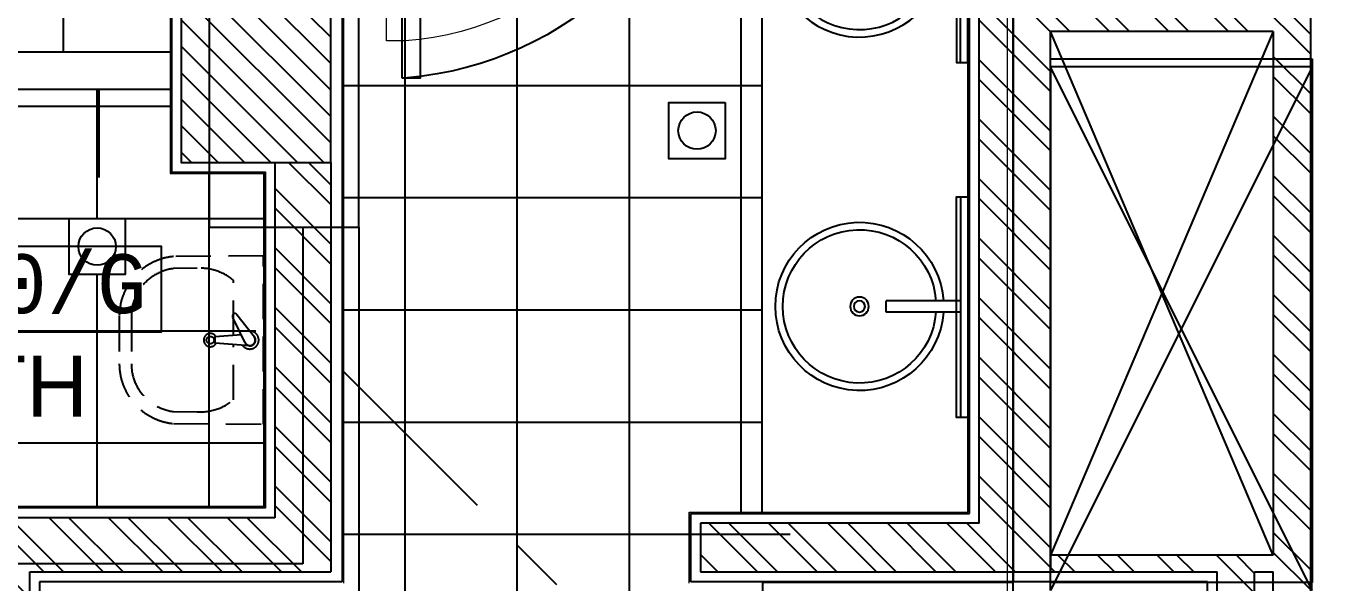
# Model space of a CAD drawing. Header units: millimetres. Extents: x 186805 to 449048, y 2167 to 51540.
# Drawn here: x 285554 to 289044, y 35782 to 37270 of the extents above; entities that cross this region are included whole.
import ezdxf
from ezdxf.enums import TextEntityAlignment as Align

# ---------------------------------------------------------------- set-up
doc = ezdxf.new("R2010")
doc.units = ezdxf.units.MM
for name, pattern in [('BC$0$DASHDOT2', [0.5, 0.25, -0.125, 0, -0.125]), ('BC$0$HIDDEN2', [0.1875, 0.125, -0.0625]), ('BC$0$XR-BAS2-BLOCK-B$1$CENTER', [2, 1.25, -0.25, 0.25, -0.25])]:
    doc.linetypes.add(name, pattern=pattern)
doc.layers.get('0').update_dxf_attribs({"linetype": 'CONTINUOUS'})
for name, color, linetype, lineweight in [('0-60x60-C', 3, 'CONTINUOUS', 13), ('0-AKL-P1 TILES', 8, 'CONTINUOUS', 13), ('0-akl-plasterline', 9, 'CONTINUOUS', 13), ('3117.NEW ID XR$0$BB$0$A-HATCH', 8, 'CONTINUOUS', 5), ('LINE .05 P.05', 11, 'CONTINUOUS', 5)]:
    doc.layers.add(name, color=color, linetype=linetype, lineweight=lineweight)
for name, color, linetype in [('0-AKL-P1TILES', 8, 'CONTINUOUS'), ('0-AKL-P2TILES', 8, 'CONTINUOUS'), ('3117.NEW ID XR$0$BF$0$0-tiles', 9, 'CONTINUOUS'), ('A-CONC-BLDG', 6, 'CONTINUOUS'), ('a-door', 4, 'CONTINUOUS'), ('A-ROOM_ID', 3, 'CONTINUOUS'), ('A-ROOM_NBR', 40, 'CONTINUOUS'), ('a-wall', 140, 'CONTINUOUS'), ('BC$0$a-sanit', 30, 'CONTINUOUS'), ('BC$0$NAK_FIXTURES', 4, 'CONTINUOUS'), ('BC--FIT-DRAIN', 2, 'CONTINUOUS'), ('BC-A-ABOV', 8, 'BC$0$HIDDEN2'), ('BC-A-AXES', 20, 'BC$0$DASHDOT2'), ('BC-A-HATCH', 8, 'CONTINUOUS'), ('BC-A-wall', 6, 'CONTINUOUS'), ('BC-dim', 1, 'CONTINUOUS'), ('BF$0$0-tiles', 9, 'CONTINUOUS'), ('TC$0$Nak_Tiletag', 3, 'CONTINUOUS'), ('TC-FLOORING', 41, 'CONTINUOUS')]:
    doc.layers.add(name, color=color, linetype=linetype)
doc.styles.add('SITE SURVEY ROOM$0$SITE SURVEY ROOM$0$XREF1$0$XREF1$0$XREF1$0$paris 2-3-4.DWG124$0$guest room-2$0$FINAL DRGS1$0$C2', font='swissk.ttf', dxfattribs={"height": 0.4})
doc.styles.add('style1', font='monos.ttf')
doc.styles.add('TC$0$Standard', font='txt')
doc.dimstyles.new('TC$0$POINTER', dxfattribs={"dimtxt": 80, "dimasz": 120, "dimexe": 20, "dimexo": 20, "dimgap": 20, "dimtad": 1, "dimdec": 0, "dimtxsty": 'TC$0$Standard', "dimcen": 2.5, "dimadec": 0, "dimazin": 0, "dimtfac": 1, "dimtdec": 0, "dimtix": 1, "dimtmove": 1, "dimatfit": 3, "dimldrblk": 'TC$0$_Dot', "dimfxl": 1, "dimarcsym": 0})

# ---------------------------------------------------------------- blocks, each defined once
blk = doc.blocks.new('A$C7C4A1575')
at = {"layer": 'A-CONC-BLDG', "color": 8}
blk.add_lwpolyline([(55545.1, 13450), (55545.1, 14800), (55945.1, 14800), (55945.1, 13450)], close=True, dxfattribs=at)
at = {"layer": 'a-door', "color": 8}
for points in [[(56060.1, 14400), (56110.1, 14400), (56110.1, 13600), (56010.1, 13600)], [(56010.1, 13450), (56060.1, 13450), (56060.1, 14400)]]:
    blk.add_lwpolyline(points, dxfattribs=at)
blk.add_arc((55999, 13490.5), 912.7, 6.8928, 85.216, dxfattribs=at)
at = {"layer": 'a-wall', "color": 8}
for p, q in [((55945.1, 14800), (55945.1, 15850)), ((57025.1, 15750), (57025.1, 15850)), ((57695.1, 15750), (57025.1, 15750)), ((57695.1, 13600), (57695.1, 15750)), ((58495.1, 15750), (57795.1, 15750)), ((57795.1, 15750), (57795.1, 14350)), ((58495.1, 14350), (58495.1, 15750)), ((55795.1, 15700), (54945.1, 15700)), ((55795.1, 14800), (55795.1, 15700)), ((57795.1, 14350), (58495.1, 14350))]:
    blk.add_line(p, q, dxfattribs=at)
blk = doc.blocks.new('A$C32DD6ECA')
at = {"layer": '0-60x60-C', "color": 16, "xscale": 0.0418312498368323, "yscale": 0.0418312498368323, "zscale": 0.0418312498368323, "rotation": 180}
blk.add_blockref('A$C7C4A1575', (4397.08, 2202.64), dxfattribs=at)
blk = doc.blocks.new('A$C5C977968')
at = {"layer": '0-akl-plasterline'}
blk.add_line((621.8, 6182.2), (621.8, 8432.2), dxfattribs=at)
at = {"layer": '3117.NEW ID XR$0$BB$0$A-HATCH'}
for p, q in [((1436.8, 7697.2), (736.8, 7697.2)), ((736.8, 7697.2), (736.8, 6297.2)), ((1436.8, 6297.2), (1436.8, 7697.2))]:
    blk.add_line(p, q, dxfattribs=at)
at = {"layer": 'a-wall'}
for p, q in [((636.8, 6197.2), (636.8, 8447.2)), ((736.8, 7697.2), (736.8, 6347.2)), ((736.8, 7697.2), (736.8, 6347.2)), ((736.8, 7697.2), (736.8, 6347.2)), ((1436.8, 7697.2), (736.8, 6297.3)), ((1436.8, 6297.3), (736.8, 7697.2)), ((1436.8, 7697.2), (736.8, 7697.2)), ((1436.8, 7697.2), (736.8, 7697.2)), ((736.8, 6297.2), (736.8, 7697.2))]:
    blk.add_line(p, q, dxfattribs=at)
blk = doc.blocks.new('A$C6AB666F1')
at = {"layer": 'LINE .05 P.05'}
for p, q in [((100, 167), (50, 167)), ((70, 167), (50, -13)), ((70, -13), (50, 167)), ((70, 167), (70, -13)), ((95.2, 167), (105.9, 167)), ((100, 172), (100, 160.8)), ((100, 117), (100, 167)), ((935, 167), (885, 167)), ((885, 167), (885, 117)), ((935, 167), (915, -13)), ((935, -13), (915, 167)), ((915, -13), (915, 167)), ((100, 117), (120, 117)), ((120, 117), (120, -13)), ((865, 117), (865, -13)), ((885, 117), (865, 117)), ((120, -13), (50, -13)), ((865, -13), (935, -13))]:
    blk.add_line(p, q, dxfattribs=at)
for points in [[(150, 952), (100, 952), (100, 167), (150, 167)], [(150, 952), (100, 952), (100, 167), (150, 167)], [(14.7, 184), (0, 176.5), (0, 169), (100, 169), (100, 176)], [(970.3, 184), (985, 176.5), (985, 169), (885, 169), (885, 176)], [(34.7, -30), (20, -22.5), (20, -15), (120, -15), (120, -22)], [(950.1, -30), (964.8, -22.5), (964.8, -15), (864.8, -15), (864.8, -22)]]:
    blk.add_lwpolyline(points, close=True, dxfattribs=at)
blk.add_circle((100.2, 167), 2.95, dxfattribs=at)
blk.add_arc((92.2, 161.3), 792.8, 0.41, 85.8219, dxfattribs=at)
blk = doc.blocks.new('BC$0$TOILET FIX2')
at = {"layer": 'BC$0$NAK_FIXTURES', "color": 1}
for p, q in [((-128488.1, 139543.7), (-128488.1, 139347.3)), ((-128458.1, 139543.7), (-128458.1, 139347.3)), ((-128488.1, 139347.3), (-128458.1, 139347.3))]:
    blk.add_line(p, q, dxfattribs=at)
for radius in [25, 15]:
    blk.add_circle((-128473.1, 139276.1), radius, dxfattribs=at)
at = {"layer": 'BC$0$NAK_FIXTURES'}
blk.add_arc((-128473.1, 139276.1), 225, 93.8226, 86.1774, dxfattribs=at)
at = {"layer": 'BC$0$NAK_FIXTURES', "color": 2}
blk.add_arc((-128473.1, 139276.1), 205, 94.1961, 85.8039, dxfattribs=at)
blk = doc.blocks.new('TC$0$_Dot')
at = {"color": 0, "linetype": 'ByBlock', "lineweight": -2}
blk.add_line((-0.5, 0), (-1, 0), dxfattribs=at)
at = {"color": 0, "linetype": 'ByBlock', "const_width": 0.5}
blk.add_lwpolyline([(-0.25, 0, 1), (0.25, 0, 1)], format="xyb", close=True, dxfattribs=at)
blk = doc.blocks.new('A$C7DAB1636')
at = {"layer": 'BC-A-HATCH'}
h = blk.add_hatch(dxfattribs=at)
h.set_pattern_fill('ANSI32', color=256, scale=300, style=0)
h.set_pattern_definition([(315, (-189031.63, 11508.82), (-79.54951, -79.54951), []), (315, (-188978.59, 11508.82), (-79.54951, -79.54951), [])])
h.paths.add_polyline_path([(22963.3, 5282.1), (16532.4, 5282.1), (16532.4, 5552.1), (16167.4, 5552.1), (16167.4, 5752.1), (16582.4, 5752.1), (16582.4, 6512.1), (16732.4, 6512.1), (16732.4, 5482.1), (19397.4, 5482.1), (19397.4, 7492.1), (19347.4, 7492.1), (19347.4, 7637.1), (20192.4, 7637.1), (20192.4, 8587.1), (20342.4, 8587.1), (20342.4, 7492.1), (19537.4, 7492.1), (19537.4, 5482.1), (21677.4, 5482.1), (21677.4, 5892.1), (21747.4, 5892.1), (21777.4, 5862.1), (21777.4, 5482.1), (22713.3, 5482.1), (22713.3, 6403.1), (22322.3, 6403.1), (22284.2, 6441.2), (22284.2, 6503.1), (22713.3, 6503.1), (22713.3, 7492.1), (21331.3, 7492.1), (21331.3, 7622.1), (22076.3, 7622.1), (22076.3, 9727.1), (21326.3, 9727.1), (21326.3, 9877.1), (22076.3, 9877.1), (22076.3, 11787.1), (21381.3, 11787.1), (21381.3, 11937.1), (22076.3, 11937.1), (22076.3, 13612.1), (22176.3, 13570.7), (22176.3, 9087.4), (22317.4, 9087.4), (22317.4, 13519.5), (22417.4, 13478.1), (22417.4, 9087.1), (22963.3, 9087.1)])
h.paths.add_polyline_path([(22813.3, 5482.1), (22863.3, 5482.1), (22863.3, 7492.1), (22813.3, 7492.1)], flags=16)
h.paths.add_polyline_path([(22863.3, 7537.2), (22863.3, 8937.1), (22267.4, 8937.1), (22267.4, 7537.2)], flags=16)
h = blk.add_hatch(dxfattribs=at)
h.set_pattern_fill('ANSI31', color=1, scale=400, style=0)
h.set_pattern_definition([(315, (-188959.54, 11583.905), (-35.355339, -35.355339), [])])
h.paths.add_polyline_path([(20342.4, 8587.1), (19942.4, 8587.1), (19942.4, 9877.1), (20342.4, 9877.1)])
at = {"layer": '0-AKL-P1TILES'}
for p, q in [((20840.3, 9692.1), (20840.3, 5512.1)), ((21140.3, 9692.1), (21140.3, 5512.1)), ((21440.3, 7652.1), (21440.3, 9692.1)), ((20540.3, 9547.1), (20540.3, 5512.1)), ((21496.3, 8792.1), (20376.4, 8792.1)), ((21496.3, 8492.1), (20376.4, 8492.1)), ((21496.3, 8192.1), (20376.4, 8192.1)), ((21496.3, 7892.1), (20376.4, 7892.1)), ((21571.3, 7592.1), (20376.4, 7592.1))]:
    blk.add_line(p, q, dxfattribs=at)
at = {"layer": '0-AKL-P2TILES'}
for p, q in [((19717.4, 8437.1), (19717.4, 8782.1)), ((18417.4, 8737.1), (19912.4, 8737.1)), ((20017.4, 7667.1), (20017.4, 8557.1)), ((18417.4, 8437.1), (20162.4, 8437.1)), ((19717.4, 7667.1), (19717.4, 8287.1)), ((18417.4, 8137.1), (20141.8, 8137.1)), ((18417.4, 7837.1), (20162.4, 7837.1))]:
    blk.add_line(p, q, dxfattribs=at)
at = {"layer": '0-AKL-P2TILES', "color": 4}
blk.add_lwpolyline([(19642.4, 8437.1), (19792.4, 8437.1), (19792.4, 8287.1), (19642.4, 8287.1)], close=True, dxfattribs=at)
blk.add_circle((19717.4, 8362.1), 50, dxfattribs=at)
at = {"layer": '0-akl-plasterline', "color": 61}
for p, q in [((20376.4, 9697.1), (20376.4, 7462.1)), ((22046.3, 7652.1), (22046.3, 9697.1)), ((21301.3, 7462.1), (21301.3, 7652.1)), ((21301.3, 7652.1), (22046.3, 7652.1))]:
    blk.add_line(p, q, dxfattribs=at)
blk.add_lwpolyline([(18462.4, 7667.1), (18417.4, 7667.1), (18417.4, 9422.1), (19912.4, 9422.1), (19912.4, 8557.1), (20162.4, 8557.1), (20162.4, 7667.1), (19347.4, 7667.1)], dxfattribs=at)
at = {"layer": '3117.NEW ID XR$0$BF$0$0-tiles'}
for p, q in [((20372.4, 9701.1), (20372.4, 7466.1)), ((22050.3, 7648.1), (22050.3, 9701.1)), ((21305.3, 7466.1), (21305.3, 7648.1)), ((21305.3, 7648.1), (22050.3, 7648.1)), ((20372.4, 7466.1), (19563.4, 7466.1)), ((19563.4, 7466.1), (19563.4, 5508.1)), ((22687.3, 7466.1), (21305.3, 7466.1)), ((22687.3, 6529.1), (22687.3, 7466.1))]:
    blk.add_line(p, q, dxfattribs=at)
blk.add_lwpolyline([(18462.4, 7663.1), (18413.4, 7663.1), (18413.4, 9426.1), (19916.4, 9426.1), (19916.4, 8561.1), (20166.4, 8561.1), (20166.4, 7663.1), (19347.4, 7663.1)], dxfattribs=at)
at = {"layer": 'A-ROOM_NBR'}
blk.add_lwpolyline([(18886.2, 8133.9), (19889.9, 8133.9), (19889.9, 8362.1), (18886.2, 8362.1)], close=True, dxfattribs=at)
at = {"layer": 'a-wall'}
for p, q in [((22863.3, 7537.2), (22267.4, 8937.1)), ((22863.3, 8937.1), (22267.4, 7537.2))]:
    blk.add_line(p, q, dxfattribs=at)
at = {"layer": 'BC$0$a-sanit', "color": 3}
blk.add_line((21496.3, 7652.1), (21496.3, 9697.1), dxfattribs=at)
blk.add_line((21496.3, 7652.1), (21496.3, 9697.1), dxfattribs=at)
at = {"layer": 'BC$0$NAK_FIXTURES', "color": 1}
for p, q in [((22026.3, 8854.1), (22026.3, 9444.1)), ((22026.3, 8495.1), (22026.3, 7905.1))]:
    blk.add_line(p, q, dxfattribs=at)
at = {"layer": 'BC$0$NAK_FIXTURES', "color": 2}
for points in [[(22046.3, 8854.1), (22046.3, 9444.1), (22016.3, 9444.1), (22016.3, 8854.1)], [(22046.3, 8495.1), (22046.3, 7905.1), (22016.3, 7905.1), (22016.3, 8495.1)]]:
    blk.add_lwpolyline(points, close=True, dxfattribs=at)
at = {"layer": 'BC--FIT-DRAIN', "color": 4}
blk.add_lwpolyline([(21396.9, 8747.1), (21396.9, 8597.1), (21246.9, 8597.1), (21246.9, 8747.1)], close=True, dxfattribs=at)
blk.add_circle((21321.9, 8672.1), 50, dxfattribs=at)
at = {"layer": 'BC-A-ABOV', "ltscale": 750}
for p, q in [((20162.4, 8337.1), (19921.4, 8335.5)), ((20162.4, 7887.1), (20162.4, 8337.1)), ((19985.3, 8304.2), (19921.7, 8303.4)), ((20082.1, 8124.4), (20082.1, 8272)), ((19776.7, 8175.6), (19776.7, 8048.7)), ((19808.9, 8175.6), (19808.9, 8048.7)), ((20113.6, 8104.5), (20080.1, 8172.6)), ((20138.1, 8119.8), (20091.5, 8179.7)), ((20031.9, 8103.6), (20031.9, 8120.6)), ((20103.1, 8126), (20033.4, 8120.6)), ((20033.4, 8103.6), (20033.4, 8120.6)), ((20125.8, 8096.5), (20033.4, 8103.6)), ((20082.1, 7952.3), (20082.1, 8099.9)), ((19921.4, 7888.7), (20162.4, 7887.1)), ((19921.7, 7920.9), (19985.3, 7920.1))]:
    blk.add_line(p, q, dxfattribs=at)
blk.add_circle((20020.1, 8112.1), 9.96, dxfattribs=at)
for centre, radius, start, end in [((19937.4, 8175.6), 160.7, 95.7106, 180), ((19937.8, 8175.5), 128.9, 97.1453, 179.943), ((19992.3, 8163.4), 141, 50.421, 92.8495), ((20085.8, 8176.2), 6.74, 32.0246, 212.0246), ((20125.8, 8112.1), 23.9, 216.3365, 90.8986), ((20020.1, 8112.1), 17.7, 29.1643, 330.4496), ((20032.6, 8120.6), 0.746, 0, 180), ((20032.6, 8103.6), 0.746, 180, 0), ((20125.8, 8112.1), 14.4, 200.4382, 43.611), ((20125.8, 8112.1), 15.6, 261.2948, 61.0799), ((19937.4, 8048.7), 160.7, 180, 264.2894), ((19937.8, 8048.8), 128.9, 180.057, 262.8547), ((19992.3, 8060.9), 141, 267.1505, 309.579)]:
    blk.add_arc(centre, radius, start, end, dxfattribs=at)
at = {"layer": 'BC-A-AXES', "color": 8, "linetype": 'BC$0$XR-BAS2-BLOCK-B$1$CENTER', "ltscale": 600}
blk.add_line((23280.4, 5124.3), (20376.4, 8028.3), dxfattribs=at)
at = {"layer": 'BC-A-wall'}
for p, q in [((22076.3, 7622.1), (22076.3, 9727.1)), ((22963.3, 5282.1), (22963.3, 9087.1)), ((22267.4, 7537.1), (22267.4, 8937.1)), ((22863.3, 8937.1), (22267.4, 8937.1)), ((22863.3, 8937.1), (22863.3, 7537.2)), ((20192.4, 8587.1), (20192.4, 7637.1)), ((20342.4, 8587.1), (20342.4, 7492.1)), ((20192.4, 7637.1), (19347.4, 7637.1)), ((22076.3, 7622.1), (21331.3, 7622.1)), ((21331.3, 7622.1), (21331.3, 7492.1)), ((22863.3, 7537.2), (22267.4, 7537.2)), ((19537.4, 7492.1), (20342.4, 7492.1)), ((19537.4, 5482.1), (19537.4, 7492.1)), ((21331.3, 7492.1), (22713.3, 7492.1)), ((22713.3, 6503.1), (22713.3, 7492.1)), ((22813.3, 5482.1), (22813.3, 7492.1)), ((22813.3, 7492.1), (22863.3, 7492.1)), ((22863.3, 5482.1), (22863.3, 7492.1))]:
    blk.add_line(p, q, dxfattribs=at)
blk.add_lwpolyline([(19942.4, 9877.1), (19942.4, 8587.1), (20342.4, 8587.1), (20342.4, 9877.1)], close=True, dxfattribs=at)
at = {"layer": 'BF$0$0-tiles'}
blk.add_lwpolyline([(18462.4, 7663.1), (18413.4, 7663.1), (18413.4, 9426.1), (19916.4, 9426.1), (19916.4, 8561.1), (20166.4, 8561.1), (20166.4, 7663.1), (19347.4, 7663.1)], dxfattribs=at)
at = {"layer": 'TC-FLOORING'}
for p, q in [((19627.4, 8882.1), (19627.4, 9130)), ((19722.4, 8547.1), (19722.4, 8784.6))]:
    blk.add_line(p, q, dxfattribs=at)
at = {"layer": 'TC-FLOORING', "color": 2}
for p, q in [((19916.4, 8882.1), (19242.4, 8882.1)), ((19912.4, 8782.1), (19242.4, 8782.1))]:
    blk.add_line(p, q, dxfattribs=at)
at = {"layer": 'BC$0$NAK_FIXTURES', "rotation": 270}
blk.add_blockref('BC$0$TOILET FIX2', (-117519.6, -119325.9), dxfattribs=at)
at = {"layer": 'BC$0$NAK_FIXTURES', "xscale": -1, "rotation": 270}
blk.add_blockref('BC$0$TOILET FIX2', (-117519.6, 136675.2), dxfattribs=at)
at = {"layer": 'BC-dim', "xscale": -1, "rotation": 180}
blk.add_blockref('A$C6AB666F1', (20391.3, 9864.1), dxfattribs=at)
at = {"layer": 'A-ROOM_ID', "color": 7, "style": 'style1'}
blk.add_text('F/T10/G', height=157.5, dxfattribs=at).set_placement((18916.1, 8262.7), align=Align.MIDDLE_LEFT)
at = {"layer": 'A-ROOM_ID', "style": 'SITE SURVEY ROOM$0$SITE SURVEY ROOM$0$XREF1$0$XREF1$0$XREF1$0$paris 2-3-4.DWG124$0$guest room-2$0$FINAL DRGS1$0$C2'}
blk.add_text('BATH', height=163.55, dxfattribs=at).set_placement((19388.1, 7907.1), align=Align.CENTER)
at = {"layer": 'TC$0$Nak_Tiletag', "color": 1}
blk.add_leader([(16648, 8268.7), (16648, 9206), (21195.4, 9206)], dimstyle='TC$0$POINTER', override={"dimasz": 75, "dimtad": 0}, dxfattribs=at)

msp = doc.modelspace()

# ---------------------------------------------------------------- block references
at = {"linetype": 'ByBlock'}
msp.add_blockref('A$C7DAB1636', (266026.5, 28318.7), dxfattribs=at)
at = {"layer": '0-60x60-C', "color": 16, "xscale": -23.90557308239969, "yscale": 23.90557308239969, "zscale": 23.90557308239969}
msp.add_blockref('A$C32DD6ECA', (335613.6, -1123), dxfattribs=at)
at = {"layer": '0-AKL-P1 TILES', "color": 1}
msp.add_blockref('A$C5C977968', (287557.1, 29463.8), dxfattribs=at)

doc.saveas('drawing.dxf')
